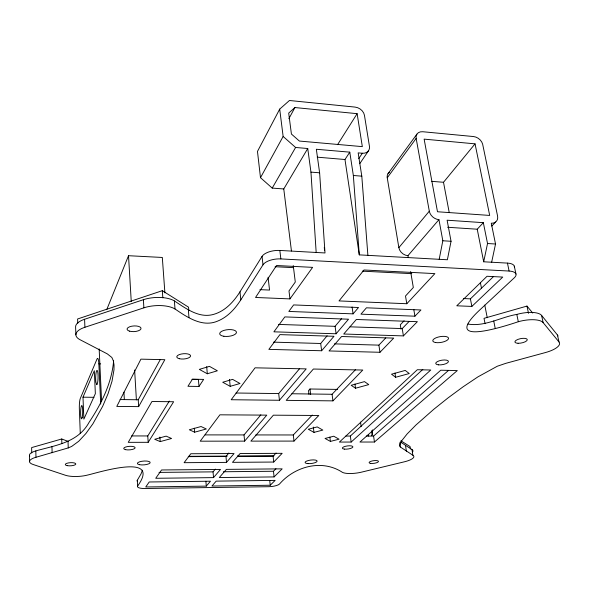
<?xml version="1.0" encoding="UTF-8"?>
<svg xmlns="http://www.w3.org/2000/svg" width="589" height="589" viewBox="0 0 589 589"><rect width="100%" height="100%" fill="white"/><g stroke="black" fill="none" stroke-linecap="round" stroke-linejoin="round"><path stroke-width="0.88" d="M113.618 360.807C111.785 383.086 101.345 403.87 89.13 422.254C78.101 442.538 55.911 445.203 35.826 450.909A16.801 5.132 -2.7 0 0 29.781 456.239M439.188 259.315L442.825 240.768L438.945 219.653A9.049 7.009 39.4 0 1 429.307 211.179L416.151 138.393A8.783 6.612 36.7 0 1 422.769 131.73L473.556 136.552A8.651 6.405 38.5 0 1 482.627 144.106L497.565 215.986A8.916 6.773 41.2 0 1 491.278 223.216L495.526 244.008L491.653 262.23M514.411 267.023A13.503 5.522 -11.8 0 0 507.453 263.106L483.694 261.788L487.53 243.515L483.333 222.671L447.11 220.212L451.049 241.276L447.375 259.764L359.29 254.868L344.97 159.509L349.785 152.153L316.345 149.26L319.621 172.805L325.003 252.961L279.841 250.443A14.173 6.472 -6.7 0 0 262.046 256.399L239.988 291.82C233.855 301.568 225.432 310.874 214.05 314.246C199.413 318.818 185.822 308.422 174.388 300.927A22.22 9.402 -3.7 0 0 143.37 299.705L84.58 319.275A21.845 8.901 -2.5 0 0 75.598 326.895L75.893 334.81M142.472 470.206L141.007 473.954L137.311 480.256L137.642 486.028A9.034 2.525 -4.4 0 0 144.688 488.502L268.717 486.705A8.644 2.363 -6.2 0 0 279.458 484.084C294.772 466.385 321.925 458.868 342.437 472.356A14.659 4.064 -7.4 0 0 361.469 472.157L404.437 461.791A14.939 4.189 -8 0 0 412.882 455.245L411.976 449.547L400.299 441.905M106.889 309.291L128.52 255.714L162.314 257.459L164.898 292.888M82.997 397.192L94.336 370.717L95.352 393.673L83.866 419.125L82.997 397.192L93.997 397.317M279.694 109.12L257.474 151.432L260.493 177.694L272.221 188.097L283.765 188.951L307.745 148.516L295.597 147.464L283.14 136.464L279.694 109.12L289.457 100.498L355.071 107.088A8.901 6.766 33.5 0 1 364.451 115.311L369.443 146.322A9.012 6.95 34.4 0 1 362.345 153.243L358.767 158.566M288.868 118.691L294.927 107.551L357.125 113.677L362.331 146.632L299.374 141.051L291.415 134.034L288.698 113.103L294.927 107.551M138.643 406.631L164.839 359.688L140.918 359.15L116.784 406.432L138.643 406.631L138.231 399.762L160.333 359.496M260.493 177.694L283.14 136.464M272.221 188.097L295.597 147.464M148.185 442.31L173.637 401.742L151.955 401.514L128.247 442.339L148.185 442.31L147.78 435.948L169.308 401.072M337.549 144.688L357.125 113.677M137.642 486.028C161.901 452.286 97.708 472.812 87.739 475.014A16.131 4.712 -3.3 0 1 65.394 475.249L33.234 464.53A16.845 5.058 -2.8 0 1 35.966 457.27L68.243 447.912L71.674 446.433L78.712 441.271L85.861 433.57L92.907 423.793L102.655 406.322L108.059 393.702L112.02 381.216L113.986 369.855L114.023 364.952L113.338 360.77L111.851 357.471L107.338 353.901L80.192 339.794A21.911 8.791 -2.5 0 1 84.912 327.263L143.893 307.826A22.286 9.284 -3.7 0 1 175.007 308.982C186.978 317.14 202.241 327.58 217.4 321.196C227.501 317.228 235.085 308.82 240.805 299.867L262.996 264.829L262.046 256.399M198.994 386.45L203.647 379.397L192.456 379.213L187.95 386.281L198.994 386.45L198.412 379.419L191.985 379.309M359.791 163.602L368.581 150.674M289.957 298.895L312.612 267.362L276.521 265.521L255.545 297.474L289.957 298.895L288.993 290.922L295.288 282.021L293.256 265.595M388.004 173.718L416.887 134.174M408.236 257.445L407.941 255.67A8.548 6.803 39.5 0 1 398.856 247.652L387.245 177.797L416.151 138.393M359.29 254.868L353.348 175.493L349.785 152.153M367.889 255.346L361.801 176.163L358.171 152.882L362.345 153.243M449.238 212.636L443.51 182.281L475.051 143.849L424.132 139.129L437.487 211.76L489.687 215.434L475.051 143.849M398.856 247.652L429.307 211.179M213.535 477.613L220.507 469.426L161.577 469.97L155.724 478.283L213.535 477.613L213.041 471.863L215.36 469.094M226.507 462.387L234.047 453.545L190.799 453.744L184.107 462.689L226.507 462.387L225.97 456.446L228.856 453M244.626 441.124L266.78 415.135L219.911 414.818L200.201 441.183L244.626 441.124L244.015 434.925L260.853 414.84M279.444 400.27L306.199 368.883L255.066 367.823L231.197 399.732L279.444 400.27L278.693 393.57L299.536 368.721M321.646 350.757L333.985 336.275L279.9 334.618L268.864 349.373L321.646 350.757L320.696 343.483L327.123 335.811M336.105 333.779L348.533 319.201L284.833 316.911L273.9 331.828L336.105 333.779L335.089 326.321L341.561 318.597M206.283 486.116L210.472 481.206L149.216 481.979L145.748 486.97L206.283 486.116L205.885 481.279M353.083 313.863L358.51 307.502L293.616 304.925L288.838 311.441L353.083 313.863L352.097 307.031M407.941 255.67L438.945 219.653M337.556 389.403L309.983 388.998L308.511 390.64L308.967 394.284M406.793 303.733L434.866 273.613L364.002 269.99L339.006 300.927L406.793 303.733L405.512 296.017L413.323 287.506L410.629 271.588M447.588 227.266L477.23 229.209L483.333 222.671M491.815 226.036L495.614 222.038M237.419 456.379L273.082 456.188L276.086 453.037M255.751 434.932L293.293 434.969L312.288 415.039M291.857 393.746L332.071 394.277L355.454 369.73M334.434 343.873L378.889 345.132L385.714 337.968M404.113 320.791L400.299 324.775L401.013 329.163M350.013 326.821L402.221 328.581L409.164 321.388M273.716 462.048L282.16 453.324L240.135 453.515L232.486 462.343L273.716 462.048L273.082 456.188M294.007 441.087L318.796 415.488L273.37 415.179L250.877 441.124L294.007 441.087L293.293 434.969M332.94 400.866L362.78 370.047L313.377 369.031L286.225 400.351L332.94 400.866L332.071 394.277M379.979 352.281L393.702 338.108L341.568 336.51L329.045 350.948L379.979 352.281L378.889 345.132M414.921 316.19L420.936 309.976L366.439 307.811L360.947 314.158L414.921 316.19L413.795 309.483M403.406 335.899L417.373 321.675L356.33 319.481L343.726 334.022L403.406 335.899L402.221 328.581M223.356 471.76L273.473 471.259L275.954 468.756M274.084 476.913L282.175 468.859L226.39 469.374L219.307 477.546L274.084 476.913L273.473 471.259M270.226 485.226L275.151 480.388L216.192 481.132L211.944 486.043L270.226 485.226L269.725 480.477M463.396 298.549L470.412 298.859L493.287 276.778M471.855 306.42L502.741 277.08L487.029 276.278L456.777 305.801L471.855 306.42L470.412 298.859M345.824 436.051L350.345 436.051L422.821 369.406M351.162 442.052L430.758 370.01L417.321 369.723L339.397 442.067L351.162 442.052L350.345 436.051M366.336 436.066L373.581 436.066L448.516 370.415M374.449 442.022L457.3 370.569L440.763 370.216L359.931 442.044L374.449 442.022L373.581 436.066M188.833 310.653L188.554 307.186L162.321 290.679L77.593 318.98L77.763 323.339M207.306 373.765L217.363 370.798L209.463 366.358L199.325 369.377L207.306 373.765L206.687 366.586M230.181 386.332L239.995 383.513L232.618 379.368L222.723 382.239L230.181 386.332L229.526 379.36M68.56 441.551L61.727 438.989L31.629 447.588L31.732 452.993M532.743 313.061L526.978 306.074L484.025 318.34L485.071 323.722M467.968 324.053C484.622 326.991 500.812 317.073 516.803 314.423A20.24 7.399 -11.4 0 1 541.586 315.402L557.466 335.016A19.378 6.737 -11.3 0 1 557.974 335.988M507.453 263.106L509.102 271.043A13.547 5.456 -11.7 0 1 514.425 277.677L480.19 309.564C439.806 347.09 502.763 326.932 518.313 321.719A20.291 7.304 -11.3 0 1 543.154 322.639L559.005 341.981A19.43 6.648 -11.2 0 1 545.333 352.575L505.767 363.347L497.293 366.233L477.944 376.857L463.057 386.84L448.008 397.936L433.813 409.267L415.886 425.067L407.117 433.96L401.543 440.962L399.666 445.645L400.292 446.977L412.882 455.245M160.208 441.595L171.568 438.488L166.135 436.132L154.708 439.276L160.208 441.595L159.906 437.053M194.635 432.186L206.319 428.998L201.063 426.532L189.319 429.764L194.635 432.186L194.311 428.174M355.52 388.225L368.758 384.61L364.488 381.628L351.162 385.287L355.52 388.225L354.931 384.021M395.609 377.269L409.252 373.544L405.247 370.429L391.516 374.199L395.609 377.269L394.947 373.021M313.974 432.385L322.824 430.073L317.206 426.915L308.29 429.256L313.974 432.385L313.319 427.069M330.4 441.411L339.058 439.195L333.749 436.221L325.032 438.459L330.4 441.411L329.847 437.097M159.008 472.393L213.041 471.863M188.752 456.306L227.266 456.1M237.352 456.041L274.025 455.849M188.252 456.652L225.97 456.446M131.509 435.934L147.78 435.948M205.112 434.896L244.015 434.925M120.06 399.563L138.231 399.762M236.005 393.01L278.693 393.57M80.281 433.452L79.353 409.038A8.231 1.274 -88.9 0 1 80.295 398.473L97.001 359.054A8.916 1.502 -88.6 0 1 98.856 363.84L100.675 363.877M273.495 342.143L320.696 343.483M278.516 324.414L335.089 326.321M259.926 289.648L269.541 290.068L268.091 277.272M275.107 266.729L293.455 267.656M362.257 271.146L411.799 273.664M262.996 264.829A14.217 6.398 -6.7 0 1 280.857 258.917L509.102 271.043M442.825 240.768L451.049 241.276M487.53 243.515L495.526 244.008M431.803 181.346L443.51 182.281M307.745 148.516L310.948 172.113L319.621 172.805M353.348 175.493L361.801 176.163M317.206 157.167L344.97 159.509M400.91 440.808L410.069 446.565L410.452 448.987M557.466 335.016L559.005 341.981M541.586 315.402L543.154 322.639M526.978 306.074L528.51 313.319M514.307 266.162L515.964 274.047M516.803 314.423L518.313 321.719M477.23 229.209L483.694 261.788M493.737 320.968L495.172 328.22M480.381 282.587L481.434 287.992M484.776 305.095L487.243 317.699M405.497 445.498L406.403 451.262M399.644 442.81L400.292 446.977M360.52 422.07L361.153 426.569M324.252 247.513L324.627 250.237M309.983 388.998L310.668 394.475M283.765 188.951L291.445 250.995M279.841 250.443L280.857 258.917M239.988 291.82L240.805 299.867M188.34 309.652L188.981 317.574M174.388 300.927L175.007 308.982M162.321 290.679L162.829 297.828M310.948 172.113L316.175 252.467M143.37 299.705L143.893 307.826M128.52 255.714L131.251 301.561M134.623 370.01L136.398 399.894M123.933 392.178L124.338 399.497M99.158 348.909L101.588 401.219M98.856 363.84L100.712 404.076M84.58 319.275L84.912 327.263M68.029 441.478L68.243 447.912M61.727 438.989L61.867 443.539M51.95 446.329L52.126 452.735M35.826 450.909L35.966 457.27M29.45 455.452L29.575 461.769M411.976 449.547A14.909 4.248 -8.1 0 1 412.447 452.131M137.48 481.441A9.012 2.562 -4.4 0 1 137.311 480.256M387.245 177.797A8.312 6.435 36.7 0 1 389.425 172.282M372.432 434.999A6.148 2.459 89.6 0 1 371.828 430.537M368.685 436.066A6.155 2.437 89.7 0 1 368.206 434.991M372.432 429.874A6.155 2.437 89.7 0 1 371.644 435.705M82.188 417.395L81.886 418.411A6.634 1.031 -88.9 0 1 80.627 411.711A6.634 1.031 -88.9 0 1 82.239 406.314A6.634 1.031 -88.9 0 1 82.188 417.395M96.795 384.646L95.852 382.084A7.127 1.2 -88.7 0 1 96.463 371.225A7.127 1.2 -88.7 0 1 98.076 375.613A7.127 1.2 -88.7 0 1 96.795 384.646M139.512 464.692A6.42 1.914 -4.3 0 0 150.048 462.939A6.42 1.914 -4.3 0 0 141.772 461.283A6.42 1.914 -4.3 0 0 139.512 464.692M223.864 336.267A8.43 3.365 -5.4 0 0 236.469 332.343A8.43 3.365 -5.4 0 0 223.894 330.414A8.43 3.365 -5.4 0 0 223.864 336.267M435.529 342.533A7.981 2.93 -9.7 0 0 448.406 338.933A7.981 2.93 -9.7 0 0 438.061 337.107A7.981 2.93 -9.7 0 0 435.529 342.533M307.951 463.617A6.067 1.745 -6.8 0 0 317.147 461.165A6.067 1.745 -6.8 0 0 308.268 460.532A6.067 1.745 -6.8 0 0 307.951 463.617M129.44 331.128A6.994 2.835 -3.3 0 0 140.904 329.001A6.994 2.835 -3.3 0 0 131.826 326.188A6.994 2.835 -3.3 0 0 129.44 331.128M67.264 465.649A5.286 1.576 -3.2 0 0 75.76 464.22A5.286 1.576 -3.2 0 0 68.596 462.88A5.286 1.576 -3.2 0 0 67.264 465.649M370.658 463.41A4.764 1.34 -7.7 0 0 378.418 461.71A4.764 1.34 -7.7 0 0 372.292 460.922A4.764 1.34 -7.7 0 0 370.658 463.41M518.048 343.277A6.31 2.216 -11.1 0 0 527.302 339.706A6.31 2.216 -11.1 0 0 517.93 339.397A6.31 2.216 -11.1 0 0 518.048 343.277M125.693 449.687A5.706 1.767 -4 0 0 135.021 448.104A5.706 1.767 -4 0 0 127.585 446.55A5.706 1.767 -4 0 0 125.693 449.687M179.387 358.723A6.913 2.643 -4.5 0 0 190.512 356.293A6.913 2.643 -4.5 0 0 181.176 354.055A6.913 2.643 -4.5 0 0 179.387 358.723M344.521 449.12A5.308 1.568 -7.4 0 0 352.877 447.029A5.308 1.568 -7.4 0 0 345.515 446.278A5.308 1.568 -7.4 0 0 344.521 449.12M438.51 364.849A6.442 2.253 -9.5 0 0 448.428 361.668A6.442 2.253 -9.5 0 0 439.306 360.792A6.442 2.253 -9.5 0 0 438.51 364.849"/></g></svg>
